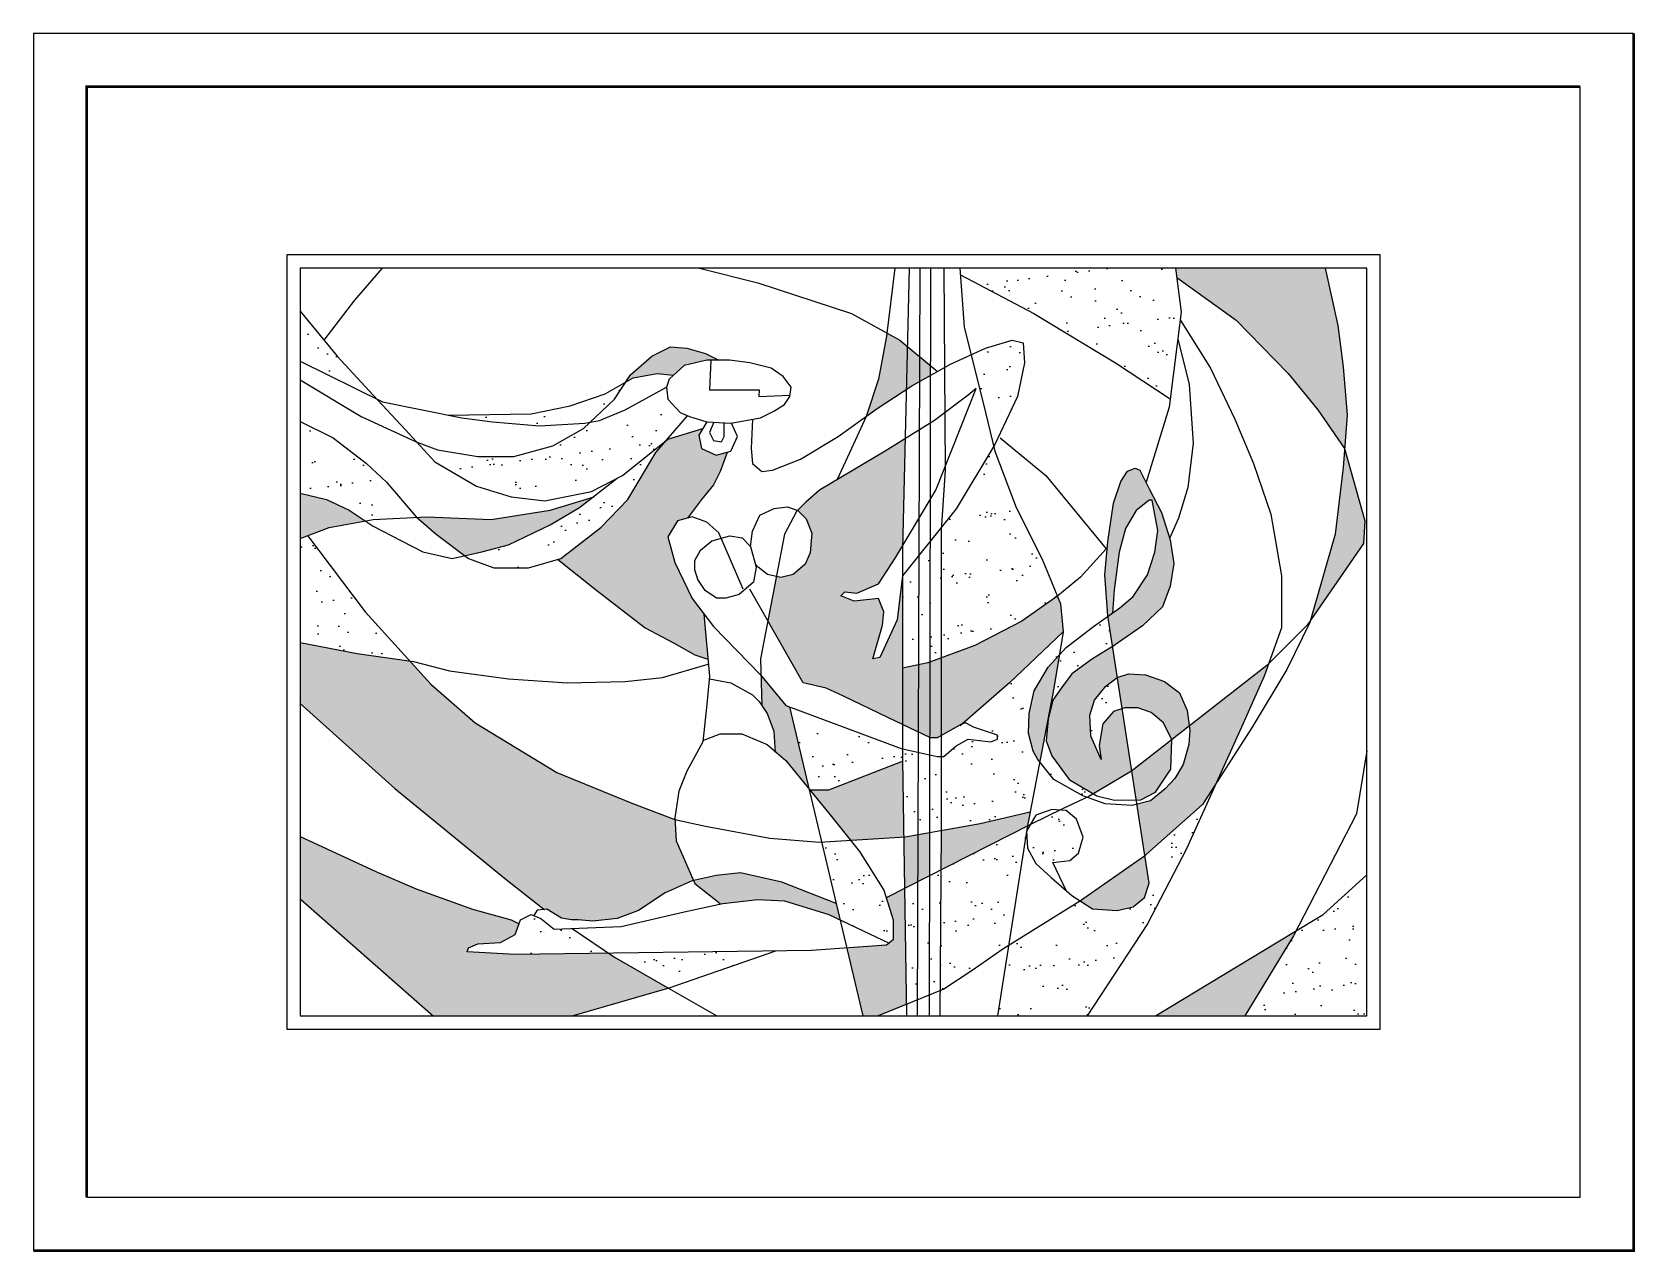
# Model space of a CAD drawing. Extents: x 1026 to 1627, y 1849 to 2307.
import ezdxf

# ---------------------------------------------------------------- set-up
doc = ezdxf.new("R2010")
doc.units = 0
doc.header["$MEASUREMENT"] = 0
for name, color, linetype in [('3', 3, 'CONTINUOUS'), ('4', 4, 'CONTINUOUS'), ('6', 6, 'CONTINUOUS'), ('7', 7, 'CONTINUOUS')]:
    doc.layers.add(name, color=color, linetype=linetype)

msp = doc.modelspace()

# ---------------------------------------------------------------- hatches: boundary and pattern name
at = {"layer": '3'}
h = msp.add_hatch(dxfattribs=at)
h.set_pattern_fill('AR-SAND', color=256, scale=5, style=0)
h.set_pattern_definition([(37.5, (-1679.806, 1765.4934), (-0.314967, 9.634119), [0, -7.6, 0, -8.5, 0, -8.125]), (7.5, (-1679.806, 1765.493), (8.848884, 14.11073), [0, -4.1, 0, -6.85, 0, -2.625]), (327.5, (-1685.956, 1765.4934), (15.57071, 0.028295), [0, -2.5, 0, -9, 0, -11.75]), (317.5, (-1685.956, 1765.493), (15.030633, 4.38838), [0, -1.25, 0, -5.9, 0, -6.75])])
h.paths.add_polyline_path([(1267.42, 2107.74), (1264.91, 2117.28), (1268.43, 2123.3), (1272.22, 2124.33), (1277.47, 2131.33), (1281.99, 2136.85), (1284.5, 2141.87), (1287.05, 2149), (1282.99, 2147.9), (1277.47, 2150.41), (1276.46, 2155.43), (1277.97, 2157.94), (1264.91, 2153.92), (1264.24, 2153.39), (1260.39, 2148.9), (1249.84, 2131.33), (1239.79, 2120.79), (1224.72, 2109.24), (1223.52, 2108.89), (1238.29, 2097.2), (1256.37, 2083.14), (1266.92, 2077.62), (1274.96, 2073.1), (1279.91, 2071.45), (1278.41, 2088.33), (1273.95, 2094.18)])
h.paths.add_polyline_path([(1220.7, 2121.79), (1231.75, 2128.32), (1236.64, 2132.14), (1220.7, 2127.32), (1198.6, 2123.8), (1174.49, 2124.81), (1170.69, 2124.62), (1178, 2118.28), (1188.66, 2110.29), (1195.08, 2111.75), (1205.13, 2114.26)])
h.paths.add_polyline_path([(1145.35, 2127.32), (1136.81, 2131.33), (1126.97, 2133.65), (1126.97, 2116.66), (1137.82, 2120.79), (1151.43, 2123.26)])
h.paths.add_polyline_path([(1175.99, 2062.06), (1168.06, 2070.79), (1148.37, 2073.6), (1126.97, 2077.67), (1126.97, 2054.79), (1162.43, 2022.9), (1203.62, 1989.27), (1217.69, 1978.22), (1218.63, 1977.58), (1219.49, 1977.67), (1224.96, 1974.28), (1228.74, 1973.71), (1231.25, 1973.71), (1236.78, 1973.2), (1245.82, 1974.21), (1253.86, 1977.22), (1263.9, 1983.74), (1273.95, 1988.26), (1274.47, 1988.38), (1267.92, 2003.32), (1267.45, 2011.34), (1251.35, 2017.38), (1223.22, 2028.92), (1192.57, 2047.5)])
h.paths.add_polyline_path([(1189.56, 1961.66), (1190.06, 1963.16), (1193.58, 1964.67), (1202.12, 1965.17), (1207.64, 1968.18), (1209.11, 1972.22), (1206.14, 1973.71), (1191.57, 1977.72), (1170.47, 1985.25), (1155.4, 1991.78), (1126.97, 2004.97), (1126.97, 1981.5), (1176.91, 1937.64), (1229.04, 1937.64), (1265.08, 1948.01), (1244.82, 1959.65), (1242.66, 1961.13), (1207.64, 1960.65)])
h.paths.add_polyline_path([(1307.61, 1987.76), (1292.04, 1991.27), (1282.99, 1990.27), (1274.47, 1988.38), (1274.96, 1987.26), (1284.71, 1979.56), (1285.51, 1979.73), (1298.57, 1981.23), (1308.61, 1980.73), (1325.19, 1975.71), (1329.42, 1973.7), (1327.97, 1979.82)])
h.paths.add_polyline_path([(1353.58, 1985.44), (1346.68, 1981.93), (1349.3, 1973.71), (1349.3, 1966.18), (1346.79, 1964.17), (1331.93, 1963.11), (1337.97, 1937.64), (1343.73, 1937.64), (1354.27, 1941.89)])
h.paths.add_polyline_path([(1358.59, 2005.68), (1353.82, 2004.83), (1353.27, 2004.79), (1353.58, 1985.44), (1358.52, 1987.96)])
h.paths.add_polyline_path([(1362.99, 2006.46), (1358.59, 2005.68), (1358.52, 1987.96), (1362.96, 1990.21)])
h.paths.add_polyline_path([(1352.82, 2033.14), (1325.19, 2022.4), (1318.06, 2022.4), (1326.2, 2012.36), (1333.32, 2003.55), (1353.27, 2004.79)])
h.paths.add_polyline_path([(1352.82, 2102.72), (1352.82, 2102.72), (1350.81, 2086.15), (1344.28, 2072.1), (1341.77, 2071.59), (1345.28, 2084.14), (1345.79, 2089.16), (1343.78, 2094.18), (1334.74, 2093.18), (1329.71, 2095.19), (1331.22, 2096.69), (1335.74, 2096.19), (1343.78, 2099.71), (1350.31, 2109.75), (1352.85, 2113.98), (1353.81, 2154.08), (1346.29, 2149.4), (1321.67, 2134.84), (1316.65, 2130.33), (1313.54, 2127.22), (1316.75, 2124.01), (1318.87, 2118.71), (1318.17, 2111.28), (1316.4, 2107.03), (1311.79, 2103.14), (1307.19, 2102.08), (1305.54, 2102.43), (1302.33, 2085.84), (1315.65, 2062.56), (1324.19, 2060.55), (1330.72, 2057.54), (1347.29, 2049.51), (1352.82, 2046.92)])
h.paths.add_polyline_path([(1310.51, 2053.51), (1309.12, 2054.02), (1299.76, 2065.34), (1300.11, 2053.98), (1302.08, 2051.01), (1304.59, 2044.49), (1305.07, 2036.91), (1309.12, 2033.44), (1317.81, 2022.72)])
h.paths.add_polyline_path([(1413.1, 2081.63), (1412.1, 2092.18), (1410.91, 2095.06), (1397.53, 2085.65), (1379.95, 2076.61), (1367.39, 2071.95), (1367.39, 2042.81), (1375.14, 2047.12), (1393.01, 2062.56)])
h.paths.add_polyline_path([(1367.39, 2071.95), (1363.1, 2070.36), (1363.05, 2042.12), (1363.37, 2041.98), (1365.88, 2041.98), (1367.39, 2042.81)])
h.paths.add_polyline_path([(1363.1, 2070.36), (1362.36, 2070.09), (1358.82, 2069.34), (1358.73, 2044.15), (1363.05, 2042.12)])
h.paths.add_polyline_path([(1358.82, 2069.34), (1352.82, 2068.08), (1352.82, 2046.92), (1358.73, 2044.15)])
h.paths.add_polyline_path([(1399.64, 2008.89), (1400.65, 2014.12), (1381.96, 2009.85), (1367.39, 2007.25), (1367.28, 1992.41)])
h.paths.add_polyline_path([(1445.36, 1987.4), (1443.74, 1997.74), (1443.24, 1997.3), (1419.61, 1980.71), (1424.11, 1977.85), (1433.32, 1977.14), (1439.34, 1978.56), (1443.59, 1982.09)])
h.paths.add_polyline_path([(1465.34, 2016.88), (1470.25, 2024.56), (1479.91, 2045.99), (1488.45, 2065.07), (1490.16, 2069.78), (1489.46, 2069.08), (1460.35, 2046.33), (1460.58, 2044.71), (1460.22, 2039.41), (1458.1, 2031.98), (1454.91, 2026.67), (1451.37, 2022.78), (1445.78, 2018.27), (1440.75, 2017.02), (1443.59, 1998.72), (1443.74, 1997.74)])
h.paths.add_polyline_path([(1499.5, 1967.68), (1500.49, 1969.59), (1499, 1968.69), (1447.74, 1937.64), (1481.16, 1937.64)])
h.paths.add_polyline_path([(1456.68, 2058.86), (1451.02, 2063.11), (1443.94, 2065.58), (1437.57, 2065.94), (1433.39, 2064.55), (1435.2, 2052.88), (1436.15, 2053.2), (1441.11, 2053.2), (1446.06, 2051.43), (1450.67, 2047.54), (1453.82, 2041.23), (1460.35, 2046.33), (1459.52, 2052.14)])
h.paths.add_polyline_path([(1453.5, 2030.21), (1453.85, 2041.17), (1453.82, 2041.23), (1438.82, 2029.5), (1440.5, 2018.64), (1442.25, 2018.67), (1447.73, 2021.53)])
h.paths.add_polyline_path([(1435.2, 2052.88), (1431.9, 2051.79), (1428.01, 2047.19), (1426.59, 2039.05), (1427.3, 2033.74), (1423.41, 2042.59), (1423.05, 2050.37), (1424.82, 2056.03), (1429.07, 2061.34), (1433.39, 2064.57), (1431.59, 2076.15), (1424.11, 2071.6), (1416.33, 2065.94), (1412.43, 2060.63), (1409.24, 2056.03), (1407.47, 2048.96), (1406.77, 2040.82), (1408.89, 2035.16), (1415.39, 2026.35), (1424.46, 2020.96), (1438.72, 2029.43), (1438.82, 2029.5)])
h.paths.add_polyline_path([(1409.58, 2060.55), (1411.67, 2073.05), (1407.47, 2068.41), (1402.16, 2059.57), (1400.39, 2051.08), (1400.04, 2043.65), (1401.81, 2036.93), (1403.58, 2033.74), (1404.26, 2032.9)])
h.paths.add_polyline_path([(1450.31, 2091.06), (1453.14, 2098.84), (1454.56, 2107.33), (1453.14, 2116.17), (1449.96, 2126.43), (1445.36, 2135.28), (1441.82, 2142.35), (1440.05, 2143.06), (1437.21, 2142), (1434.73, 2138.11), (1431.9, 2129.97), (1429.78, 2115.47), (1428.72, 2103.08), (1429.78, 2087.87), (1429.84, 2087.46), (1431.59, 2088.71), (1432.26, 2097.42), (1434.03, 2111.58), (1436.5, 2120.42), (1440.4, 2127.14), (1445.36, 2131.03), (1446.42, 2131.03), (1448.54, 2119.71), (1447.48, 2111.58), (1444.65, 2103.08), (1439.34, 2094.95), (1434.38, 2090.7), (1429.84, 2087.46), (1431.59, 2076.15), (1432.26, 2076.55), (1442.88, 2083.98)])
h.paths.add_polyline_path([(1526.13, 2123.3), (1518.62, 2150.3), (1518.09, 2143.38), (1515.08, 2118.28), (1505.76, 2085.93), (1525.63, 2114.77)])
h.paths.add_polyline_path([(1511.35, 2218.11), (1455.24, 2218.11), (1455.68, 2214.61), (1477.9, 2198.6), (1497.49, 2178.52), (1508.55, 2164.96), (1518.63, 2150.36), (1519.6, 2162.96), (1518.09, 2181.03), (1516.08, 2196.59)])
h.paths.add_polyline_path([(1354.65, 2188.73), (1351.81, 2191.07), (1346.94, 2193.78), (1346.79, 2192.57), (1343.78, 2176.51), (1339.3, 2162.59), (1343.28, 2165.47), (1354.26, 2172.64)])
h.paths.add_polyline_path([(1359.23, 2184.93), (1354.65, 2188.73), (1354.26, 2172.64), (1356.34, 2174), (1359.2, 2175.58)])
h.paths.add_polyline_path([(1363.3, 2181.57), (1359.23, 2184.93), (1359.2, 2175.58), (1363.3, 2177.84)])
h.paths.add_polyline_path([(1279.48, 2183.54), (1284, 2183.54), (1278.98, 2186.05), (1271.94, 2188.06), (1265.91, 2188.56), (1258.88, 2185.04), (1250.84, 2178.02), (1249.14, 2175.47), (1251.85, 2177.01), (1260.89, 2178.52), (1267.01, 2177.96), (1270.94, 2181.53)])
h = msp.add_hatch(dxfattribs=at)
h.set_pattern_fill('AR-SAND', color=256, scale=8.333333, style=0)
h.set_pattern_definition([(37.5, (-1679.806, 1765.493), (-0.524945, 16.056865), [0, -12.666667, 0, -14.166667, 0, -13.541667]), (7.5, (-1679.806, 1765.493), (14.74814, 23.51788), [0, -6.833333, 0, -11.416667, 0, -4.375]), (327.5, (-1690.056, 1765.493), (25.95118, 0.04716), [0, -4.166667, 0, -15, 0, -19.583333]), (317.5, (-1690.056, 1765.493), (25.05106, 7.31396), [0, -2.083333, 0, -9.833333, 0, -11.25])])
h.paths.add_polyline_path([(1213.67, 2163.46), (1182.6, 2162.96), (1187.55, 2161.95), (1199.1, 2160.45), (1216.68, 2158.94), (1233.76, 2159.94), (1235.74, 2160.3), (1244.82, 2168.98), (1249.14, 2175.47), (1241.3, 2170.99), (1228.24, 2166.47)])
h.paths.add_polyline_path([(1126.97, 2201.98), (1126.97, 2183.18), (1155.72, 2169.05), (1154.39, 2170.49), (1140.83, 2185.04)])
h.paths.add_polyline_path([(1126.97, 2133.65), (1136.81, 2131.33), (1145.35, 2127.32), (1151.43, 2123.26), (1154.39, 2123.8), (1170.63, 2124.61), (1159.42, 2137.86), (1151.88, 2144.88), (1139.32, 2154.42), (1126.97, 2160.6)])
h.paths.add_polyline_path([(1239.79, 2120.79), (1249.84, 2131.33), (1260.39, 2148.9), (1264.24, 2153.39), (1247.83, 2140.37), (1245.82, 2139.32), (1231.75, 2128.32), (1220.7, 2121.79), (1205.13, 2114.26), (1195.08, 2111.75), (1188.66, 2110.29), (1190.06, 2109.24), (1199.6, 2105.73), (1212.67, 2105.73), (1224.72, 2109.24)])
h.paths.add_polyline_path([(1236.28, 2134.34), (1247.83, 2140.37), (1264.24, 2153.39), (1272.26, 2162.75), (1269.43, 2163.96), (1264.91, 2168.98), (1264.41, 2173.5), (1248.83, 2164.96), (1239.29, 2160.95), (1235.74, 2160.3), (1233.26, 2157.94), (1221.71, 2151.41), (1207.14, 2147.39), (1193.58, 2147.39), (1178.51, 2149.9), (1170.66, 2152.85), (1177.5, 2145.39), (1193.07, 2136.35), (1206.14, 2132.34), (1218.69, 2130.83)])
h.paths.add_polyline_path([(1129.81, 2117.74), (1126.97, 2116.66), (1126.97, 2077.67), (1148.37, 2073.6), (1168.06, 2070.79), (1151.38, 2089.16)])
h.paths.add_polyline_path([(1347.78, 1964.96), (1349.3, 1966.18), (1349.3, 1973.71), (1345.79, 1984.75), (1336.74, 1999.31), (1333.32, 2003.55), (1322.51, 2002.87), (1329.42, 1973.7)])
h.paths.add_polyline_path([(1310.51, 2053.51), (1317.81, 2022.72), (1318.06, 2022.4), (1325.19, 2022.4), (1352.82, 2033.14), (1352.82, 2037.85), (1352.32, 2037.96)])
h.paths.add_polyline_path([(1400.65, 2014.12), (1404.26, 2032.9), (1403.58, 2033.74), (1401.81, 2036.93), (1400.04, 2043.65), (1400.39, 2051.08), (1402.16, 2059.57), (1407.47, 2068.41), (1411.67, 2073.05), (1413.1, 2081.63), (1393.01, 2062.56), (1375.05, 2047.04), (1376.43, 2047.5), (1379.44, 2045.99), (1388.49, 2042.98), (1388.49, 2041.47), (1385.97, 2040.47), (1377.43, 2041.47), (1372.91, 2038.96), (1368.39, 2034.95), (1367.39, 2034.95), (1367.39, 2007.25), (1381.96, 2009.85)])
h.paths.add_polyline_path([(1397.53, 2085.65), (1410.91, 2095.06), (1407.58, 2103.22), (1405.06, 2109.24), (1395.52, 2128.32), (1387.48, 2149.4), (1387.05, 2151.2), (1372.91, 2127.82), (1367.47, 2121.02), (1367.39, 2119.79), (1367.39, 2071.95), (1379.95, 2076.61)])
h.paths.add_polyline_path([(1432.69, 2182.53), (1453.18, 2169.05), (1457.31, 2201.61), (1455.24, 2218.11), (1374.35, 2218.11), (1374.53, 2215.64), (1402.05, 2201.11)])
h.paths.add_polyline_path([(1398.53, 2182.53), (1398.03, 2190.06), (1394.01, 2191.07), (1383.96, 2188.06), (1378.56, 2185.56), (1383.96, 2163.96), (1387.05, 2151.2), (1387.48, 2151.91), (1396.02, 2169.98)])
h.paths.add_polyline_path([(1444.75, 1972.2), (1459.32, 2000.31), (1470.25, 2024.56), (1465.34, 2016.88), (1443.74, 1997.74), (1445.36, 1987.4), (1443.59, 1982.09), (1439.34, 1978.56), (1433.32, 1977.14), (1424.11, 1977.85), (1419.6, 1980.72), (1392.55, 1963.94), (1388.42, 1937.64), (1422.04, 1937.64)])
h.paths.add_polyline_path([(1399.69, 2000.49), (1402.87, 1994.83), (1408.54, 1989.52), (1414.39, 1984.47), (1409.24, 1995.18), (1415.62, 1995.89), (1418.8, 1998.72), (1420.57, 2004.73), (1418.1, 2011.46), (1414.2, 2014.64), (1411.9, 2014.79), (1400.9, 2009.52), (1399.33, 2006.86)], flags=17)
h.paths.add_polyline_path([(1399.54, 2008.34), (1399.64, 2008.89), (1367.28, 1992.41), (1366.95, 1947.02), (1368.39, 1947.6), (1378.94, 1954.63), (1390.5, 1962.66), (1392.55, 1963.94)])
h.paths.add_polyline_path([(1362.88, 1945.37), (1366.95, 1947.02), (1367.28, 1992.41), (1362.96, 1990.21)])
h.paths.add_polyline_path([(1358.36, 1943.55), (1362.88, 1945.37), (1362.96, 1990.21), (1358.52, 1987.96)])
h.paths.add_polyline_path([(1358.52, 1987.96), (1353.58, 1985.44), (1354.27, 1941.89), (1358.36, 1943.55)])
h.paths.add_polyline_path([(1526.97, 1990.58), (1510.56, 1975.71), (1500.49, 1969.59), (1499.5, 1967.68), (1481.16, 1937.64), (1526.97, 1937.64)])
h.paths.add_polyline_path([(1242.66, 1961.13), (1244.82, 1959.65), (1264.91, 1948.1), (1265.08, 1948.01), (1265.41, 1948.1), (1305.4, 1961.98)])
h.paths.add_polyline_path([(1242.66, 1961.13), (1229.02, 1970.46), (1222.21, 1970.19), (1217.19, 1974.21), (1213.67, 1975.71), (1209.65, 1973.71), (1207.64, 1968.18), (1202.12, 1965.17), (1193.58, 1964.67), (1190.06, 1963.16), (1189.56, 1961.66), (1207.64, 1960.65)])
h.paths.add_polyline_path([(1353.27, 2004.79), (1353.82, 2004.83), (1358.59, 2005.68), (1358.7, 2036.54), (1352.82, 2037.85), (1352.82, 2033.44)])
h.paths.add_polyline_path([(1363.04, 2035.58), (1358.7, 2036.54), (1358.59, 2005.68), (1362.99, 2006.46)])
h.paths.add_polyline_path([(1362.99, 2006.46), (1367.39, 2007.25), (1367.39, 2007.34), (1367.39, 2034.95), (1365.88, 2034.95), (1363.04, 2035.58)])
h.paths.add_polyline_path([(1352.82, 2068.08), (1358.82, 2069.34), (1358.96, 2110.39), (1352.82, 2102.72)])
h.paths.add_polyline_path([(1358.82, 2069.34), (1362.36, 2070.09), (1363.1, 2070.36), (1363.19, 2115.67), (1358.96, 2110.39)])
h.paths.add_polyline_path([(1367.39, 2119.79), (1367.47, 2121.02), (1363.19, 2115.67), (1363.1, 2070.36), (1367.39, 2071.95)])
h.paths.add_polyline_path([(1409.6, 2026.32), (1420.48, 2020.23), (1422.12, 2019.64), (1422.65, 2019.89), (1424.46, 2020.96), (1415.39, 2026.35), (1408.89, 2035.16), (1406.77, 2040.82), (1407.47, 2048.96), (1409.24, 2056.03), (1412.43, 2060.63), (1416.33, 2065.94), (1424.11, 2071.6), (1431.59, 2076.15), (1429.84, 2087.46), (1424.47, 2083.63), (1414.2, 2075.84), (1411.67, 2073.05), (1409.58, 2060.55), (1404.26, 2032.9)])
h.paths.add_polyline_path([(1424.82, 2056.03), (1423.05, 2050.37), (1423.41, 2042.59), (1427.3, 2033.74), (1426.59, 2039.05), (1428.01, 2047.19), (1431.9, 2051.79), (1435.2, 2052.88), (1433.39, 2064.55), (1433.32, 2064.52), (1429.07, 2061.34)])

# ---------------------------------------------------------------- linework, layer by layer
for points in [[(1157.71, 2218.11), (1147.36, 2206.13), (1135.81, 2191.07)], [(1276.74, 2218.11), (1298.57, 2212.65), (1333.73, 2201.11), (1351.81, 2191.07), (1366.01, 2179.33)], [(1349.92, 2218.11), (1346.79, 2192.57), (1343.78, 2176.51), (1339.26, 2162.45), (1333.73, 2150.41), (1328.37, 2138.81)], [(1511.35, 2218.11), (1516.08, 2196.59), (1518.09, 2181.03), (1519.6, 2162.96), (1518.09, 2143.38), (1515.08, 2118.28), (1505.53, 2085.15), (1496.99, 2067.58), (1483.93, 2045.99), (1465.34, 2016.88), (1443.24, 1997.3), (1419.63, 1980.73), (1390.5, 1962.66), (1378.94, 1954.63), (1368.39, 1947.6), (1343.73, 1937.64)], [(1355.35, 2218.11), (1352.82, 2112.76), (1352.82, 2033.44), (1354.33, 1937.64)], [(1359.35, 2218.11), (1358.34, 1937.64)], [(1363.37, 2218.11), (1362.87, 1937.64)], [(1368.39, 2218.11), (1368.89, 2142.37), (1367.39, 2119.79), (1367.39, 2007.34), (1366.88, 1937.64)], [(1374.35, 2218.11), (1375.93, 2196.09), (1383.96, 2163.96), (1387.48, 2149.4), (1395.52, 2128.32), (1405.06, 2109.24), (1407.58, 2103.22), (1412.1, 2092.18), (1413.1, 2081.63), (1409.58, 2060.55), (1399.54, 2008.34), (1388.42, 1937.64)], [(1455.24, 2218.11), (1457.31, 2201.61), (1452.79, 2165.97), (1444.25, 2137.86)], [(1455.68, 2214.61), (1477.9, 2198.6), (1497.49, 2178.52), (1508.55, 2164.96), (1518.59, 2150.41), (1526.13, 2123.3), (1525.63, 2114.77), (1504.53, 2084.14), (1489.46, 2069.08), (1438.72, 2029.43), (1422.65, 2019.89), (1413.1, 2015.37), (1400.54, 2009.35), (1346.68, 1981.93)], [(1374.53, 2215.64), (1402.05, 2201.11), (1432.69, 2182.53), (1453.18, 2169.05)], [(1126.97, 2201.98), (1140.83, 2185.04), (1154.39, 2170.49), (1166.45, 2157.43), (1177.5, 2145.39), (1193.07, 2136.35), (1206.14, 2132.34), (1218.69, 2130.83), (1236.28, 2134.34), (1247.83, 2140.37), (1264.91, 2153.92), (1277.97, 2157.94)], [(1456.94, 2198.69), (1468.36, 2180.53), (1477.4, 2161.45), (1484.43, 2144.88), (1490.96, 2125.81), (1494.98, 2102.72), (1494.98, 2083.14), (1488.45, 2065.07), (1479.91, 2045.99), (1459.32, 2000.31), (1444.75, 1972.2), (1422.04, 1937.64)], [(1126.97, 2176.19), (1149.87, 2162.45), (1170.47, 2152.92), (1178.51, 2149.9), (1193.58, 2147.39), (1207.14, 2147.39), (1221.71, 2151.41), (1233.26, 2157.94), (1244.82, 2168.98), (1250.84, 2178.02), (1258.88, 2185.04), (1265.91, 2188.56), (1271.94, 2188.06), (1278.98, 2186.05), (1284, 2183.54)], [(1296.61, 2161.41), (1296.05, 2150.41), (1296.56, 2144.88), (1300.07, 2141.87), (1304.09, 2142.37), (1314.64, 2146.39), (1328.71, 2154.92), (1343.28, 2165.47), (1356.34, 2174), (1370.9, 2182.03), (1383.96, 2188.06), (1394.01, 2191.07), (1398.03, 2190.06), (1398.53, 2182.53), (1396.02, 2169.98), (1387.48, 2151.91), (1372.91, 2127.82), (1352.82, 2102.72), (1350.81, 2086.15), (1344.28, 2072.1), (1341.77, 2071.59), (1345.28, 2084.14), (1345.79, 2089.16), (1343.78, 2094.18), (1334.74, 2093.18), (1329.71, 2095.19), (1331.22, 2096.69), (1335.74, 2096.19), (1343.78, 2099.71), (1350.31, 2109.75), (1365.38, 2134.84), (1380.45, 2173), (1377.43, 2170.49), (1364.88, 2160.95), (1346.29, 2149.4), (1321.67, 2134.84), (1316.65, 2130.33), (1313.13, 2126.81), (1308.61, 2118.28), (1299.57, 2071.59), (1300.11, 2053.98)], [(1456.04, 2191.62), (1460.32, 2174.5), (1461.83, 2152.41), (1459.82, 2135.85), (1456.3, 2124.3), (1452.98, 2116.71)], [(1126.97, 2183.18), (1157.91, 2167.98), (1187.55, 2161.95), (1199.1, 2160.45), (1216.68, 2158.94), (1233.76, 2159.94), (1239.29, 2160.95), (1248.83, 2164.96), (1264.41, 2173.5)], [(1264.41, 2173.5), (1264.91, 2168.98), (1269.43, 2163.96), (1272.95, 2162.45), (1279.48, 2160.45), (1288.52, 2159.94), (1299.57, 2161.95), (1304.59, 2164.46), (1308.61, 2166.97), (1310.62, 2169.98), (1311.13, 2173.5), (1308.11, 2177.51), (1303.59, 2180.53), (1295.55, 2182.53), (1288.02, 2183.54), (1279.48, 2183.54), (1270.94, 2181.53), (1265.41, 2176.51), (1264.41, 2173.5)], [(1281.01, 2183.54), (1280.48, 2172.49), (1299.07, 2172.49), (1298.94, 2169.97), (1310.69, 2170.45)], [(1182.53, 2162.96), (1213.67, 2163.46), (1228.24, 2166.47), (1241.3, 2170.99), (1251.85, 2177.01), (1260.89, 2178.52), (1267.01, 2177.96)], [(1126.97, 2160.6), (1139.32, 2154.42), (1151.88, 2144.88), (1159.42, 2137.86), (1170.47, 2124.81), (1178, 2118.28), (1190.06, 2109.24), (1199.6, 2105.73), (1212.67, 2105.73), (1224.72, 2109.24), (1239.79, 2120.79), (1249.84, 2131.33), (1260.39, 2148.9), (1272.26, 2162.75)], [(1279.48, 2160.45), (1276.46, 2155.43), (1277.47, 2150.41), (1282.99, 2147.9), (1288.52, 2149.4), (1291.03, 2154.92), (1288.73, 2159.98)], [(1282.14, 2160.3), (1280.48, 2156.43), (1281.99, 2153.42), (1285, 2152.92), (1286.01, 2154.92), (1286.01, 2160.08)], [(1389.49, 2154.42), (1406.57, 2140.37), (1429.18, 2112.76)], [(1287.05, 2149), (1284.5, 2141.87), (1281.99, 2136.85), (1277.47, 2131.33), (1272.22, 2124.33)], [(1414.39, 1984.47), (1409.24, 1995.18), (1415.62, 1995.89), (1418.8, 1998.72), (1420.57, 2004.73), (1418.1, 2011.46), (1414.2, 2014.64), (1408.89, 2014.99), (1402.87, 2012.87), (1399.33, 2006.86), (1399.69, 2000.49), (1402.87, 1994.83), (1408.54, 1989.52), (1416.33, 1982.8), (1424.11, 1977.85), (1433.32, 1977.14), (1439.34, 1978.56), (1443.59, 1982.09), (1445.36, 1987.4), (1443.59, 1998.72), (1429.78, 2087.87), (1428.72, 2103.08), (1429.78, 2115.47), (1431.9, 2129.97), (1434.73, 2138.11), (1437.21, 2142), (1440.05, 2143.06), (1441.82, 2142.35), (1445.36, 2135.28), (1449.96, 2126.43), (1453.14, 2116.17), (1454.56, 2107.33), (1453.14, 2098.84), (1450.31, 2091.06), (1442.88, 2083.98), (1432.26, 2076.55), (1424.11, 2071.6), (1416.33, 2065.94), (1412.43, 2060.63), (1409.24, 2056.03), (1407.47, 2048.96), (1406.77, 2040.82), (1408.89, 2035.16), (1415.39, 2026.35), (1425.69, 2020.23), (1432.34, 2018.54), (1442.25, 2018.67), (1447.73, 2021.53), (1453.5, 2030.21), (1453.85, 2041.17), (1450.67, 2047.54), (1446.06, 2051.43), (1441.11, 2053.2), (1436.15, 2053.2), (1431.9, 2051.79), (1428.01, 2047.19), (1426.59, 2039.05), (1427.3, 2033.74), (1423.41, 2042.59), (1423.05, 2050.37), (1424.82, 2056.03), (1429.07, 2061.34), (1433.32, 2064.52), (1437.57, 2065.94), (1443.94, 2065.58), (1451.02, 2063.11), (1456.68, 2058.86), (1459.52, 2052.14), (1460.58, 2044.71), (1460.22, 2039.41), (1458.1, 2031.98), (1454.91, 2026.67), (1451.37, 2022.78), (1445.78, 2018.27), (1438.99, 2016.58), (1428.82, 2017.23), (1420.48, 2020.23), (1409.6, 2026.32), (1403.58, 2033.74), (1401.81, 2036.93), (1400.04, 2043.65), (1400.39, 2051.08), (1402.16, 2059.57), (1407.47, 2068.41), (1414.2, 2075.84), (1424.47, 2083.63), (1434.38, 2090.7), (1439.34, 2094.95), (1444.65, 2103.08), (1447.48, 2111.58), (1448.54, 2119.71), (1446.42, 2131.03), (1445.36, 2131.03), (1440.4, 2127.14), (1436.5, 2120.42), (1434.03, 2111.58), (1432.26, 2097.42), (1431.59, 2088.71)], [(1126.97, 2133.65), (1136.81, 2131.33), (1145.35, 2127.32), (1154.39, 2121.29), (1164.94, 2115.77), (1172.98, 2111.75), (1184.03, 2109.24), (1195.08, 2111.75), (1205.13, 2114.26), (1220.7, 2121.79), (1231.75, 2128.32), (1245.82, 2139.32)], [(1126.97, 2116.66), (1137.82, 2120.79), (1154.39, 2123.8), (1174.49, 2124.81), (1198.6, 2123.8), (1220.7, 2127.32), (1237.28, 2132.34)], [(1295.86, 2113.75), (1296.57, 2119.41), (1299.4, 2125.43), (1304.71, 2127.9), (1309.67, 2128.61), (1313.56, 2127.2), (1316.75, 2124.01), (1318.87, 2118.71), (1318.17, 2111.28), (1316.4, 2107.03), (1311.79, 2103.14), (1307.19, 2102.08), (1302.23, 2103.14), (1298.69, 2105.97), (1297.64, 2107.23)], [(1293.04, 2097.7), (1284, 2118.78), (1279.48, 2122.8), (1273.95, 2124.81), (1268.43, 2123.3), (1264.91, 2117.28), (1267.42, 2107.74), (1273.95, 2094.18), (1281.99, 2083.64), (1299.57, 2065.57), (1309.12, 2054.02), (1352.32, 2037.96), (1365.88, 2034.95), (1368.39, 2034.95), (1372.91, 2038.96), (1377.43, 2041.47), (1385.97, 2040.47), (1388.49, 2041.47), (1388.49, 2042.98), (1379.44, 2045.99), (1376.43, 2047.5), (1374.92, 2047), (1365.88, 2041.98), (1363.37, 2041.98), (1347.29, 2049.51), (1330.72, 2057.54), (1324.19, 2060.55), (1315.65, 2062.56), (1295.55, 2097.7)], [(1129.78, 2117.78), (1151.38, 2089.16), (1175.99, 2062.06), (1192.57, 2047.5), (1223.22, 2028.92), (1251.35, 2017.38), (1267.42, 2011.35), (1278.98, 2008.84), (1303.09, 2004.33), (1321.67, 2002.82), (1353.82, 2004.83), (1381.96, 2009.85), (1400.65, 2014.12)], [(1281.35, 2115.88), (1288.07, 2117.65), (1292.68, 2116.94), (1295.86, 2113.75), (1297.99, 2105.97), (1296.92, 2100.31), (1291.61, 2095.71), (1286.66, 2094.3), (1283.12, 2094.3), (1278.87, 2097.13), (1276.04, 2101.37), (1274.97, 2104.91), (1274.97, 2108.45), (1277.1, 2112.34), (1281.35, 2115.88)], [(1429.18, 2112.76), (1419.63, 2102.22), (1411.09, 2095.19), (1397.53, 2085.65), (1379.95, 2076.61), (1362.36, 2070.09), (1352.82, 2068.08)], [(1223.52, 2108.89), (1238.29, 2097.2), (1256.37, 2083.14), (1266.92, 2077.62), (1274.96, 2073.1), (1279.91, 2071.45)], [(1278.41, 2088.33), (1280.48, 2065.07), (1279.48, 2054.53), (1277.97, 2040.47), (1271.94, 2029.43), (1268.93, 2021.9), (1267.42, 2011.86), (1267.92, 2003.32), (1274.96, 1987.26), (1284.5, 1979.73)], [(1413.1, 2081.63), (1393.01, 2062.56), (1374.42, 2046.49)], [(1126.97, 2077.67), (1148.37, 2073.6), (1169.46, 2070.59), (1183.03, 2067.08), (1205.13, 2064.06), (1227.23, 2062.56), (1248.83, 2063.06), (1262.9, 2064.57), (1279.98, 2069.59)], [(1280.48, 2064.06), (1288.52, 2062.56), (1296.56, 2058.04), (1299.07, 2055.53), (1302.08, 2051.01), (1304.59, 2044.49), (1305.1, 2036.45)], [(1126.97, 2054.79), (1162.43, 2022.9), (1203.62, 1989.27), (1217.69, 1978.22), (1218.63, 1977.58)], [(1310.51, 2053.51), (1337.97, 1937.64)], [(1277.97, 2040.97), (1284.5, 2043.48), (1292.54, 2043.48), (1302.08, 2039.47), (1309.12, 2033.44), (1326.2, 2012.36), (1336.74, 1999.31), (1345.79, 1984.75), (1349.3, 1973.71), (1349.3, 1966.18), (1346.79, 1964.17), (1318.66, 1962.16), (1207.64, 1960.65), (1189.56, 1961.66), (1190.06, 1963.16), (1193.58, 1964.67), (1202.12, 1965.17), (1207.64, 1968.18), (1209.65, 1973.71), (1213.67, 1975.71), (1217.19, 1974.21), (1222.21, 1970.19), (1234.77, 1970.69), (1247.33, 1971.2), (1270.94, 1976.72), (1285.51, 1979.73), (1298.57, 1981.23), (1308.61, 1980.73), (1325.19, 1975.71), (1347.78, 1964.96)], [(1317.66, 2022.4), (1325.19, 2022.4), (1352.82, 2033.14)], [(1526.97, 2037.11), (1523.11, 2013.36), (1499.5, 1967.68), (1481.16, 1937.64)], [(1126.97, 2004.97), (1155.4, 1991.78), (1170.47, 1985.25), (1191.57, 1977.72), (1206.14, 1973.71), (1209.15, 1972.2)], [(1327.97, 1979.82), (1307.61, 1987.76), (1292.04, 1991.27), (1282.99, 1990.27), (1273.95, 1988.26), (1263.9, 1983.74), (1253.86, 1977.22), (1245.82, 1974.21), (1236.78, 1973.2), (1231.25, 1973.71), (1228.74, 1973.71), (1224.96, 1974.28), (1219.49, 1977.67), (1215.84, 1977.28), (1214.61, 1975.31)], [(1447.74, 1937.64), (1499, 1968.69), (1510.56, 1975.71), (1526.97, 1990.58)], [(1126.97, 1981.5), (1177, 1937.56)], [(1229.02, 1970.46), (1244.82, 1959.65), (1264.91, 1948.1), (1283.23, 1937.64)], [(1229.04, 1937.64), (1265.41, 1948.1), (1305.4, 1961.98)]]:
    msp.add_lwpolyline(points, dxfattribs=at)
at = {"layer": '4'}
for points in [[(1626.97, 2306.15), (1026.97, 2306.15), (1026.97, 1849.59)], [(1046.97, 1869.59), (1606.97, 1869.59), (1606.97, 2286.15)]]:
    msp.add_lwpolyline(points, dxfattribs=at)
msp.add_lwpolyline([(1121.97, 1932.64), (1531.97, 1932.64), (1531.97, 2223.11), (1121.97, 2223.11)], close=True, dxfattribs=at)
at = {"layer": '6', "const_width": 1}
for points in [[(1026.97, 1849.59), (1626.97, 1849.59), (1626.97, 2306.15)], [(1606.97, 2286.15), (1046.97, 2286.15), (1046.97, 1869.59)]]:
    msp.add_lwpolyline(points, dxfattribs=at)
at = {"layer": '7'}
msp.add_lwpolyline([(1126.97, 1937.64), (1526.97, 1937.64), (1526.97, 2218.11), (1126.97, 2218.11)], close=True, dxfattribs=at)

doc.saveas('drawing.dxf')
